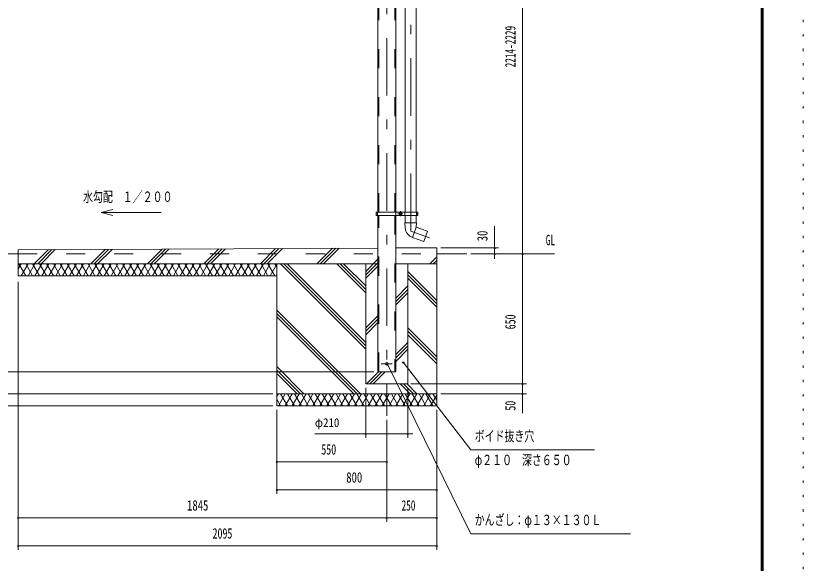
# Model space of a CAD drawing. Units: millimetres, scale not verified, with parts at other scales. Extents: x -25342 to 25343, y -10500 to 10500.
# Drawn here: x 15489 to 25343, y -2775 to 4071 of the extents above; entities that cross this region are included whole.
import ezdxf
from ezdxf.enums import TextEntityAlignment as Align

# ---------------------------------------------------------------- set-up
doc = ezdxf.new("R2010")
doc.units = ezdxf.units.MM
doc.header["$LTSCALE"] = 60
for name, pattern in [('USER2', [10, 4, -6]), ('USER3', [24, 12, -5, 2, -5]), ('USER4', [3, 0.5, -2.5])]:
    doc.linetypes.add(name, pattern=pattern)
for name, color, linetype, lineweight in [('0-6_2-02BOLD', 7, 'Continuous', 18), ('0-7_2-12HIDDEN', 3, 'USER2', 18), ('0-8_2-22CENTER', 3, 'USER3', 18), ('0-A_2-52DIM', 3, 'Continuous', 18), ('0-B_2-62HATCH', 2, 'Continuous', 18), ('0-C_F-F1PAPER', 5, 'Continuous', 18), ('0-D_F-E_J_ADD', 5, 'USER4', 18)]:
    doc.layers.add(name, color=color, linetype=linetype, lineweight=lineweight)
doc.styles.add('ＭＳ ゴシック', font='')
doc.styles.get('ＭＳ ゴシック').set_extended_font_data('MS Gothic')

msp = doc.modelspace()

# ---------------------------------------------------------------- linework, layer by layer
at = {"layer": '0-6_2-02BOLD'}
for p, q in [((20019.81, 6069.93), (20019.81, 1614.93)), ((20242.56, 1614.93), (20242.56, 6069.93)), ((20361.95, 6069.93), (20361.95, 1614.93)), ((20499.45, 1614.93), (20499.45, 6069.93)), ((20015.82, 1594.93), (20000.57, 1594.93)), ((20015.82, 1614.93), (20015.82, 1574.93)), ((20246.56, 1574.93), (20246.56, 1614.93)), ((20357.95, 1614.93), (20357.95, 1574.93)), ((20503.45, 1574.93), (20503.45, 1614.93)), ((20518.7, 1594.93), (20503.45, 1594.93)), ((20019.82, 1574.93), (20019.82, -380.07)), ((20358.2, 1482.66), (20503.21, 1482.66)), ((20358.2, 1482.66), (20362.6, 1418.17)), ((20361.95, 1574.93), (20361.95, 1482.66)), ((20499.45, 1482.66), (20499.45, 1574.93)), ((20452.43, 1298.45), (20499.45, 1427.66)), ((15518.69, 1094.93), (15143.69, 1094.93)), ((20019.81, 1166.42), (15518.69, 1144.93)), ((20756.19, 1094.93), (21131.19, 1094.93)), ((20019.81, 969.93), (15518.69, 969.93)), ((19868.69, -530.07), (19868.69, 969.93)), ((20242.56, 969.93), (20756.19, 969.93)), ((20756.19, -655.07), (18756.19, -655.07))]:
    msp.add_line(p, q, dxfattribs=at)
for points in [[(20094.01, 1574.93), (20000.57, 1574.93), (20000.57, 1614.93), (20136.86, 1614.93)], [(20094.01, 1574.93), (20518.7, 1574.93), (20518.7, 1614.93), (20136.86, 1614.93)], [(20019.82, -380.07), (20242.56, -380.07), (20242.56, 1574.93)], [(20503.2, 1482.66), (20499.45, 1427.66), (20640.41, 1376.36), (20593.38, 1247.15), (20453.13, 1298.2)], [(15518.69, 1144.93), (15518.69, 819.93), (18756.19, 819.93)], [(18756.19, 969.93), (18756.19, -805.07), (20756.19, -805.07), (20756.19, 1169.93), (20242.56, 1167.48)], [(20393.69, 969.93), (20393.69, -530.07), (19868.69, -530.07)]]:
    msp.add_lwpolyline(points, dxfattribs=at)
msp.add_lwpolyline([(20314.76, 1602.15), (20302.26, 1609.36), (20289.76, 1602.15), (20289.76, 1587.71), (20302.26, 1580.5), (20314.76, 1587.71)], close=True, dxfattribs=at)
for centre, radius in [((20302.26, 1594.93), 15.62), ((20302.26, 1594.93), 12.25), ((20131.19, -280.07), 16.25)]:
    msp.add_circle(centre, radius, dxfattribs=at)
msp.add_arc((20499.78, 1427.54), 137.5, 183.90576, 250.16731, dxfattribs=at)
at = {"layer": '0-7_2-12HIDDEN'}
for p, q in [((20030.31, 1614.93), (20030.31, 6069.93)), ((20232.06, 1614.93), (20232.06, 6069.93)), ((20030.32, -380.07), (20030.32, 1574.93)), ((20232.06, 1574.93), (20232.06, -380.07)), ((15518.69, 1094.93), (20756.19, 1094.93))]:
    msp.add_line(p, q, dxfattribs=at)
at = {"layer": '0-8_2-22CENTER'}
for p, q in [((20131.19, 6672.43), (20131.19, -930.07)), ((20430.7, 1379.52), (20430.7, 6684.84)), ((20333.51, 1594.93), (20271.01, 1594.93)), ((20302.26, 1626.18), (20302.26, 1563.68)), ((20663.88, 1294.65), (20430.7, 1379.52)), ((20199.19, -280.07), (20063.19, -280.07))]:
    msp.add_line(p, q, dxfattribs=at)
at = {"layer": '0-A_2-52DIM'}
for p, q in [((21831.19, -900.07), (21831.19, 6652.53)), ((16704.35, 1650.05), (16559.46, 1611.23)), ((21481.19, 1032.16), (21481.19, 1439.93)), ((20806.19, 1169.93), (21531.19, 1169.93)), ((21181.19, 1094.93), (22231.19, 1094.93)), ((21491.19, 1169.93), (21471.19, 1169.93)), ((21491.19, 1094.93), (21471.19, 1094.93)), ((21841.19, 1094.93), (21821.19, 1094.93)), ((15518.69, 744.93), (15518.69, -2605.07)), ((20148.73, -287.37), (20128.73, -287.37)), ((20346.84, -261.65), (20326.84, -261.65)), ((21181.19, -1355.07), (20336.84, -261.65)), ((19969.81, -380.07), (14043.69, -380.07)), ((19868.69, -1205.07), (19868.69, -580.07)), ((20393.69, -580.07), (20393.69, -1205.07)), ((21881.19, -530.07), (20431.19, -530.07)), ((21841.19, -530.07), (21821.19, -530.07)), ((13693.69, -655.07), (18706.19, -655.07)), ((20806.19, -655.07), (21881.19, -655.07)), ((21841.19, -655.07), (21821.19, -655.07)), ((13693.69, -805.07), (18706.19, -805.07)), ((18756.19, -855.07), (18756.19, -1905.07)), ((20756.19, -2605.07), (20756.19, -855.07)), ((20131.19, -980.07), (20131.19, -2255.07)), ((20456.19, -1155.07), (19231.19, -1155.07)), ((19878.69, -1155.07), (19858.69, -1155.07)), ((20403.69, -1155.07), (20383.69, -1155.07)), ((21181.19, -1355.07), (22731.19, -1355.07)), ((18766.19, -1505.07), (18746.19, -1505.07)), ((18756.19, -1505.07), (20131.19, -1505.07)), ((20141.19, -1505.07), (20121.19, -1505.07)), ((18766.19, -1855.07), (18746.19, -1855.07)), ((18756.19, -1855.07), (20756.19, -1855.07)), ((20766.19, -1855.07), (20746.19, -1855.07)), ((15528.69, -2205.07), (15508.69, -2205.07)), ((20756.19, -2205.07), (15518.69, -2205.07)), ((20141.19, -2205.07), (20121.19, -2205.07)), ((20766.19, -2205.07), (20746.19, -2205.07)), ((15528.69, -2555.07), (15508.69, -2555.07)), ((15518.69, -2555.07), (20756.19, -2555.07)), ((20766.19, -2555.07), (20746.19, -2555.07))]:
    msp.add_line(p, q, dxfattribs=at)
for points in [[(17309.46, 1611.23), (16559.46, 1611.23), (16704.35, 1572.41)], [(20138.73, -287.37), (21181.19, -2405.07), (23181.19, -2405.07)]]:
    msp.add_lwpolyline(points, dxfattribs=at)
for centre in [(21481.19, 1169.93), (21481.19, 1094.93), (21831.19, 1094.93), (20138.73, -287.37), (20336.84, -261.65), (21831.19, -530.07), (21831.19, -655.07), (19868.69, -1155.07), (20393.69, -1155.07), (18756.19, -1505.07), (20131.19, -1505.07), (18756.19, -1855.07), (20756.19, -1855.07), (15518.69, -2205.07), (20131.19, -2205.07), (20756.19, -2205.07), (15518.69, -2555.07), (20756.19, -2555.07)]:
    msp.add_arc(centre, 10, 180, 0, dxfattribs=at)
at = {"layer": '0-B_2-62HATCH'}
for p, q in [((15721.12, 969.93), (15897.93, 1146.74)), ((15940.56, 1146.94), (15763.55, 969.93)), ((15805.97, 969.93), (15983.19, 1147.15)), ((16608.43, 1150.13), (16428.23, 969.93)), ((16651.06, 1150.34), (16470.65, 969.93)), ((16513.08, 969.93), (16693.69, 1150.54)), ((17318.93, 1153.52), (17135.34, 969.93)), ((17361.56, 1153.73), (17177.76, 969.93)), ((17220.19, 969.93), (17404.19, 1153.93)), ((18029.43, 1156.92), (17842.44, 969.93)), ((17884.87, 969.93), (18072.06, 1157.12)), ((17927.3, 969.93), (18114.69, 1157.32)), ((18549.55, 969.93), (18739.93, 1160.31)), ((18782.56, 1160.51), (18591.98, 969.93)), ((18634.4, 969.93), (18825.19, 1160.71)), ((19256.66, 969.93), (19450.42, 1163.7)), ((19493.05, 1163.9), (19299.08, 969.93)), ((19341.51, 969.93), (19535.68, 1164.11)), ((20242.56, 1163.88), (20246.18, 1167.5)), ((19868.69, 874.86), (20019.81, 1025.98)), ((20670.87, 969.93), (20756.19, 1055.25)), ((20756.19, 1012.82), (20713.29, 969.93)), ((15518.69, 905.85), (15555.69, 969.93)), ((15526.82, 969.93), (15613.42, 819.93)), ((15642.29, 969.93), (15555.69, 819.93)), ((15700.02, 819.93), (15613.42, 969.93)), ((15642.29, 819.93), (15728.89, 969.93)), ((15786.63, 819.93), (15700.02, 969.93)), ((15815.49, 969.93), (15728.89, 819.93)), ((15786.63, 969.93), (15873.23, 819.93)), ((15902.1, 969.93), (15815.49, 819.93)), ((15959.83, 819.93), (15873.23, 969.93)), ((15902.1, 819.93), (15988.7, 969.93)), ((15959.83, 969.93), (16046.44, 819.93)), ((16075.3, 969.93), (15988.7, 819.93)), ((16133.03, 819.93), (16046.44, 969.93)), ((16075.3, 819.93), (16161.9, 969.93)), ((16133.03, 969.93), (16219.64, 819.93)), ((16248.5, 969.93), (16161.91, 819.93)), ((16306.24, 819.93), (16219.64, 969.93)), ((16248.5, 819.93), (16335.11, 969.93)), ((16306.24, 969.93), (16392.84, 819.93)), ((16421.71, 969.93), (16335.11, 819.93)), ((16479.45, 819.93), (16392.84, 969.93)), ((16421.71, 819.93), (16508.31, 969.93)), ((16479.45, 969.93), (16566.05, 819.93)), ((16594.91, 969.93), (16508.31, 819.93)), ((16652.65, 819.93), (16566.05, 969.93)), ((16594.92, 819.93), (16681.52, 969.93)), ((16652.65, 969.93), (16739.25, 819.93)), ((16768.12, 969.93), (16681.52, 819.93)), ((16825.86, 819.93), (16739.25, 969.93)), ((16768.12, 819.93), (16854.72, 969.93)), ((16825.86, 969.93), (16912.46, 819.93)), ((16941.33, 969.93), (16854.72, 819.93)), ((16999.06, 819.93), (16912.46, 969.93)), ((16941.33, 819.93), (17027.93, 969.93)), ((16999.06, 969.93), (17085.66, 819.93)), ((17114.53, 969.93), (17027.93, 819.93)), ((17172.27, 819.93), (17085.66, 969.93)), ((17114.53, 819.93), (17201.13, 969.93)), ((17172.27, 969.93), (17258.87, 819.93)), ((17287.74, 969.93), (17201.13, 819.93)), ((17345.47, 819.93), (17258.87, 969.93)), ((17287.74, 819.93), (17374.34, 969.93)), ((17345.47, 969.93), (17432.08, 819.93)), ((17460.94, 969.93), (17374.34, 819.93)), ((17518.68, 819.93), (17432.08, 969.93)), ((17460.94, 819.93), (17547.55, 969.93)), ((17518.68, 969.93), (17605.28, 819.93)), ((17634.15, 969.93), (17547.55, 819.93)), ((17691.88, 819.93), (17605.28, 969.93)), ((17634.15, 819.93), (17720.75, 969.93)), ((17691.88, 969.93), (17778.48, 819.93)), ((17807.35, 969.93), (17720.75, 819.93)), ((17865.09, 819.93), (17778.48, 969.93)), ((17807.35, 819.93), (17893.95, 969.93)), ((17951.69, 819.93), (17865.09, 969.93)), ((17980.56, 969.93), (17893.95, 819.93)), ((18038.29, 819.93), (17951.69, 969.93)), ((18067.16, 969.93), (17980.56, 819.93)), ((18124.9, 819.93), (18038.3, 969.93)), ((18153.76, 969.93), (18067.16, 819.93)), ((18124.9, 969.93), (18211.5, 819.93)), ((18240.37, 969.93), (18153.76, 819.93)), ((18298.1, 819.93), (18211.5, 969.93)), ((18240.36, 819.93), (18326.97, 969.93)), ((18298.1, 969.93), (18384.7, 819.93)), ((18413.57, 969.93), (18326.97, 819.93)), ((18471.31, 819.93), (18384.7, 969.93)), ((18413.57, 819.93), (18500.17, 969.93)), ((18471.31, 969.93), (18557.91, 819.93)), ((18586.78, 969.93), (18500.17, 819.93)), ((18644.51, 819.93), (18557.91, 969.93)), ((18586.78, 819.93), (18673.38, 969.93)), ((18644.51, 969.93), (18731.11, 819.93)), ((18756.19, 963.37), (18673.38, 819.93)), ((18756.19, 926.5), (18731.11, 969.93)), ((19868.69, -99.21), (18799.55, 969.93)), ((18841.97, 969.93), (19868.69, -56.78)), ((19868.69, -14.36), (18884.4, 969.93)), ((19506.66, 969.93), (19868.69, 607.9)), ((19549.08, 969.93), (19868.69, 650.32)), ((19868.69, 692.75), (19591.51, 969.93)), ((20019.81, 983.56), (19868.69, 832.43)), ((19868.69, 790), (20019.81, 941.13)), ((20755.72, 969.93), (20756.19, 970.4)), ((15526.82, 819.93), (15518.69, 834.01)), ((20756.19, 512.36), (20393.69, 874.86)), ((20393.69, 832.43), (20756.19, 469.93)), ((20756.19, 427.5), (20393.69, 790)), ((20393.69, 692.75), (20242.56, 541.62)), ((20242.56, 499.2), (20393.69, 650.32)), ((20393.69, 607.9), (20242.56, 456.77)), ((18756.19, 391.04), (19802.29, -655.07)), ((18756.19, 348.61), (19759.87, -655.07)), ((19717.44, -655.07), (18756.19, 306.18)), ((20019.81, 318.87), (19868.69, 167.75)), ((19868.69, 125.32), (20019.81, 276.45)), ((20019.81, 234.02), (19868.69, 82.9)), ((20393.69, 167.75), (20756.19, -194.75)), ((20756.19, -237.18), (20393.69, 125.32)), ((20393.69, 82.9), (20756.19, -279.6)), ((20242.56, -165.48), (20393.69, -14.36)), ((20393.69, -56.78), (20242.56, -207.91)), ((20242.56, -250.33), (20393.69, -99.21)), ((18756.19, -316.07), (19095.19, -655.07)), ((19052.76, -655.07), (18756.19, -358.5)), ((19881.19, -526.86), (20027.98, -380.07)), ((20070.4, -380.07), (19920.4, -530.07)), ((19962.83, -530.07), (20112.83, -380.07)), ((19010.33, -655.07), (18756.19, -400.92)), ((20424.55, -655.07), (20299.55, -530.07)), ((20341.97, -530.07), (20466.97, -655.07)), ((20509.4, -655.07), (20381.19, -526.86)), ((18774.42, -655.07), (18756.19, -686.64)), ((18774.42, -805.07), (18861.02, -655.07)), ((18889.89, -805.07), (18803.28, -655.07)), ((18947.62, -655.07), (18861.02, -805.07)), ((18889.89, -655.07), (18976.49, -805.07)), ((18947.62, -805.07), (19034.22, -655.07)), ((19063.09, -805.07), (18976.49, -655.07)), ((19120.83, -655.07), (19034.22, -805.07)), ((19063.09, -655.07), (19149.69, -805.07)), ((19120.83, -805.07), (19207.43, -655.07)), ((19236.3, -805.07), (19149.69, -655.07)), ((19294.03, -655.07), (19207.43, -805.07)), ((19236.3, -655.07), (19322.9, -805.07)), ((19294.03, -805.07), (19380.64, -655.07)), ((19409.5, -805.07), (19322.9, -655.07)), ((19467.24, -655.07), (19380.64, -805.07)), ((19409.5, -655.07), (19496.11, -805.07)), ((19467.24, -805.07), (19553.84, -655.07)), ((19582.7, -805.07), (19496.11, -655.07)), ((19640.44, -655.07), (19553.84, -805.07)), ((19582.7, -655.07), (19669.31, -805.07)), ((19640.44, -805.07), (19727.04, -655.07)), ((19755.91, -805.07), (19669.31, -655.07)), ((19813.65, -655.07), (19727.04, -805.07)), ((19755.91, -655.07), (19842.51, -805.07)), ((19813.65, -805.07), (19900.25, -655.07)), ((19929.12, -805.07), (19842.51, -655.07)), ((19986.85, -655.07), (19900.25, -805.07)), ((19929.12, -655.07), (20015.72, -805.07)), ((19986.85, -805.07), (20073.45, -655.07)), ((20102.32, -805.07), (20015.72, -655.07)), ((20160.06, -655.07), (20073.45, -805.07)), ((20102.32, -655.07), (20188.92, -805.07)), ((20160.06, -805.07), (20246.66, -655.07)), ((20275.53, -805.07), (20188.92, -655.07)), ((20333.26, -655.07), (20246.66, -805.07)), ((20275.53, -655.07), (20362.13, -805.07)), ((20333.26, -805.07), (20419.86, -655.07)), ((20362.13, -655.07), (20448.73, -805.07)), ((20419.86, -805.07), (20506.47, -655.07)), ((20448.73, -655.07), (20535.33, -805.07)), ((20506.47, -805.07), (20593.07, -655.07)), ((20621.94, -805.07), (20535.33, -655.07)), ((20679.67, -655.07), (20593.07, -805.07)), ((20621.94, -655.07), (20708.54, -805.07)), ((20679.67, -805.07), (20756.19, -672.54)), ((20756.19, -737.6), (20708.54, -655.07)), ((18756.19, -723.5), (18803.28, -805.07))]:
    msp.add_line(p, q, dxfattribs=at)
at = {"layer": '0-C_F-F1PAPER'}
for points in [[(24842.6, -10000), (-3857.4, -10000), (-3857.4, 10100), (24842.6, 10100)], [(24840.1, -9997.5), (24840.1, 10097.5), (-3854.9, 10097.5), (-3854.9, -9997.5)], [(24837.6, -9995), (24837.6, 10095), (-3852.4, 10095), (-3852.4, -9995)], [(24835.1, -9992.5), (-3849.9, -9992.5), (-3849.9, 10092.5), (24835.1, 10092.5)], [(24832.6, -9990), (24832.6, 10090), (-3847.4, 10090), (-3847.4, -9990)], [(24830.1, -9987.5), (-3844.9, -9987.5), (-3844.9, 10087.5), (24830.1, 10087.5)], [(24827.6, -9985), (24827.6, 10085), (-3842.4, 10085), (-3842.4, -9985)], [(24825.1, -9982.5), (-3839.9, -9982.5), (-3839.9, 10082.5), (24825.1, 10082.5)], [(24822.6, -9980), (-3837.4, -9980), (-3837.4, 10080), (24822.6, 10080)], [(24820.1, -9977.5), (-3834.9, -9977.5), (-3834.9, 10077.5), (24820.1, 10077.5)], [(24817.6, -9975), (24817.6, 10075), (-3832.4, 10075), (-3832.4, -9975)]]:
    msp.add_lwpolyline(points, close=True, dxfattribs=at)
at = {"layer": '0-D_F-E_J_ADD'}
msp.add_lwpolyline([(25342.6, -10500), (-4357.4, -10500), (-4357.4, 10500), (25342.6, 10500)], close=True, dxfattribs=at)

# ---------------------------------------------------------------- texts
at = {"layer": '0-A_2-52DIM', "color": 7, "style": 'ＭＳ ゴシック'}
for s, width, p in [('2214-2229', 0.65, (21781.19, 3426.71)), ('30', 0.75, (21431.19, 1251.62)), ('650', 0.7, (21781.18, 150.49)), ('50', 0.7, (21781.18, -866.79))]:
    msp.add_text(s, height=130.2, rotation=90, dxfattribs=dict(at, width=width)).set_placement(p, align=Align.BOTTOM_LEFT)
for s, height, width, p in [('水勾配\u3000１／２００', 130.2, 0.7, (16330.99, 1703.99)), ('GL', 130.2, 0.65, (22121.19, 1162.7)), ('φ210', 110.7, 0.9, (19231.19, -1105.07)), ('ボイド抜き穴', 130.2, 0.7, (21231.19, -1287.3)), ('550', 130.2, 0.7, (19312.19, -1455.07)), ('φ２１０\u3000深さ６５０', 130.2, 0.7, (21231.19, -1587.3)), ('800', 130.2, 0.75, (19624.78, -1805.07)), ('1845', 130.2, 0.75, (17632.71, -2155.07)), ('250', 130.2, 0.65, (20316.86, -2155.07)), ('かんざし：φ１３×１３０Ｌ', 130.2, 0.7, (21231.19, -2337.3)), ('2095', 130.2, 0.7, (17951.43, -2505.07))]:
    msp.add_text(s, height=height, dxfattribs=dict(at, width=width)).set_placement(p, align=Align.BOTTOM_LEFT)

doc.saveas('drawing.dxf')
